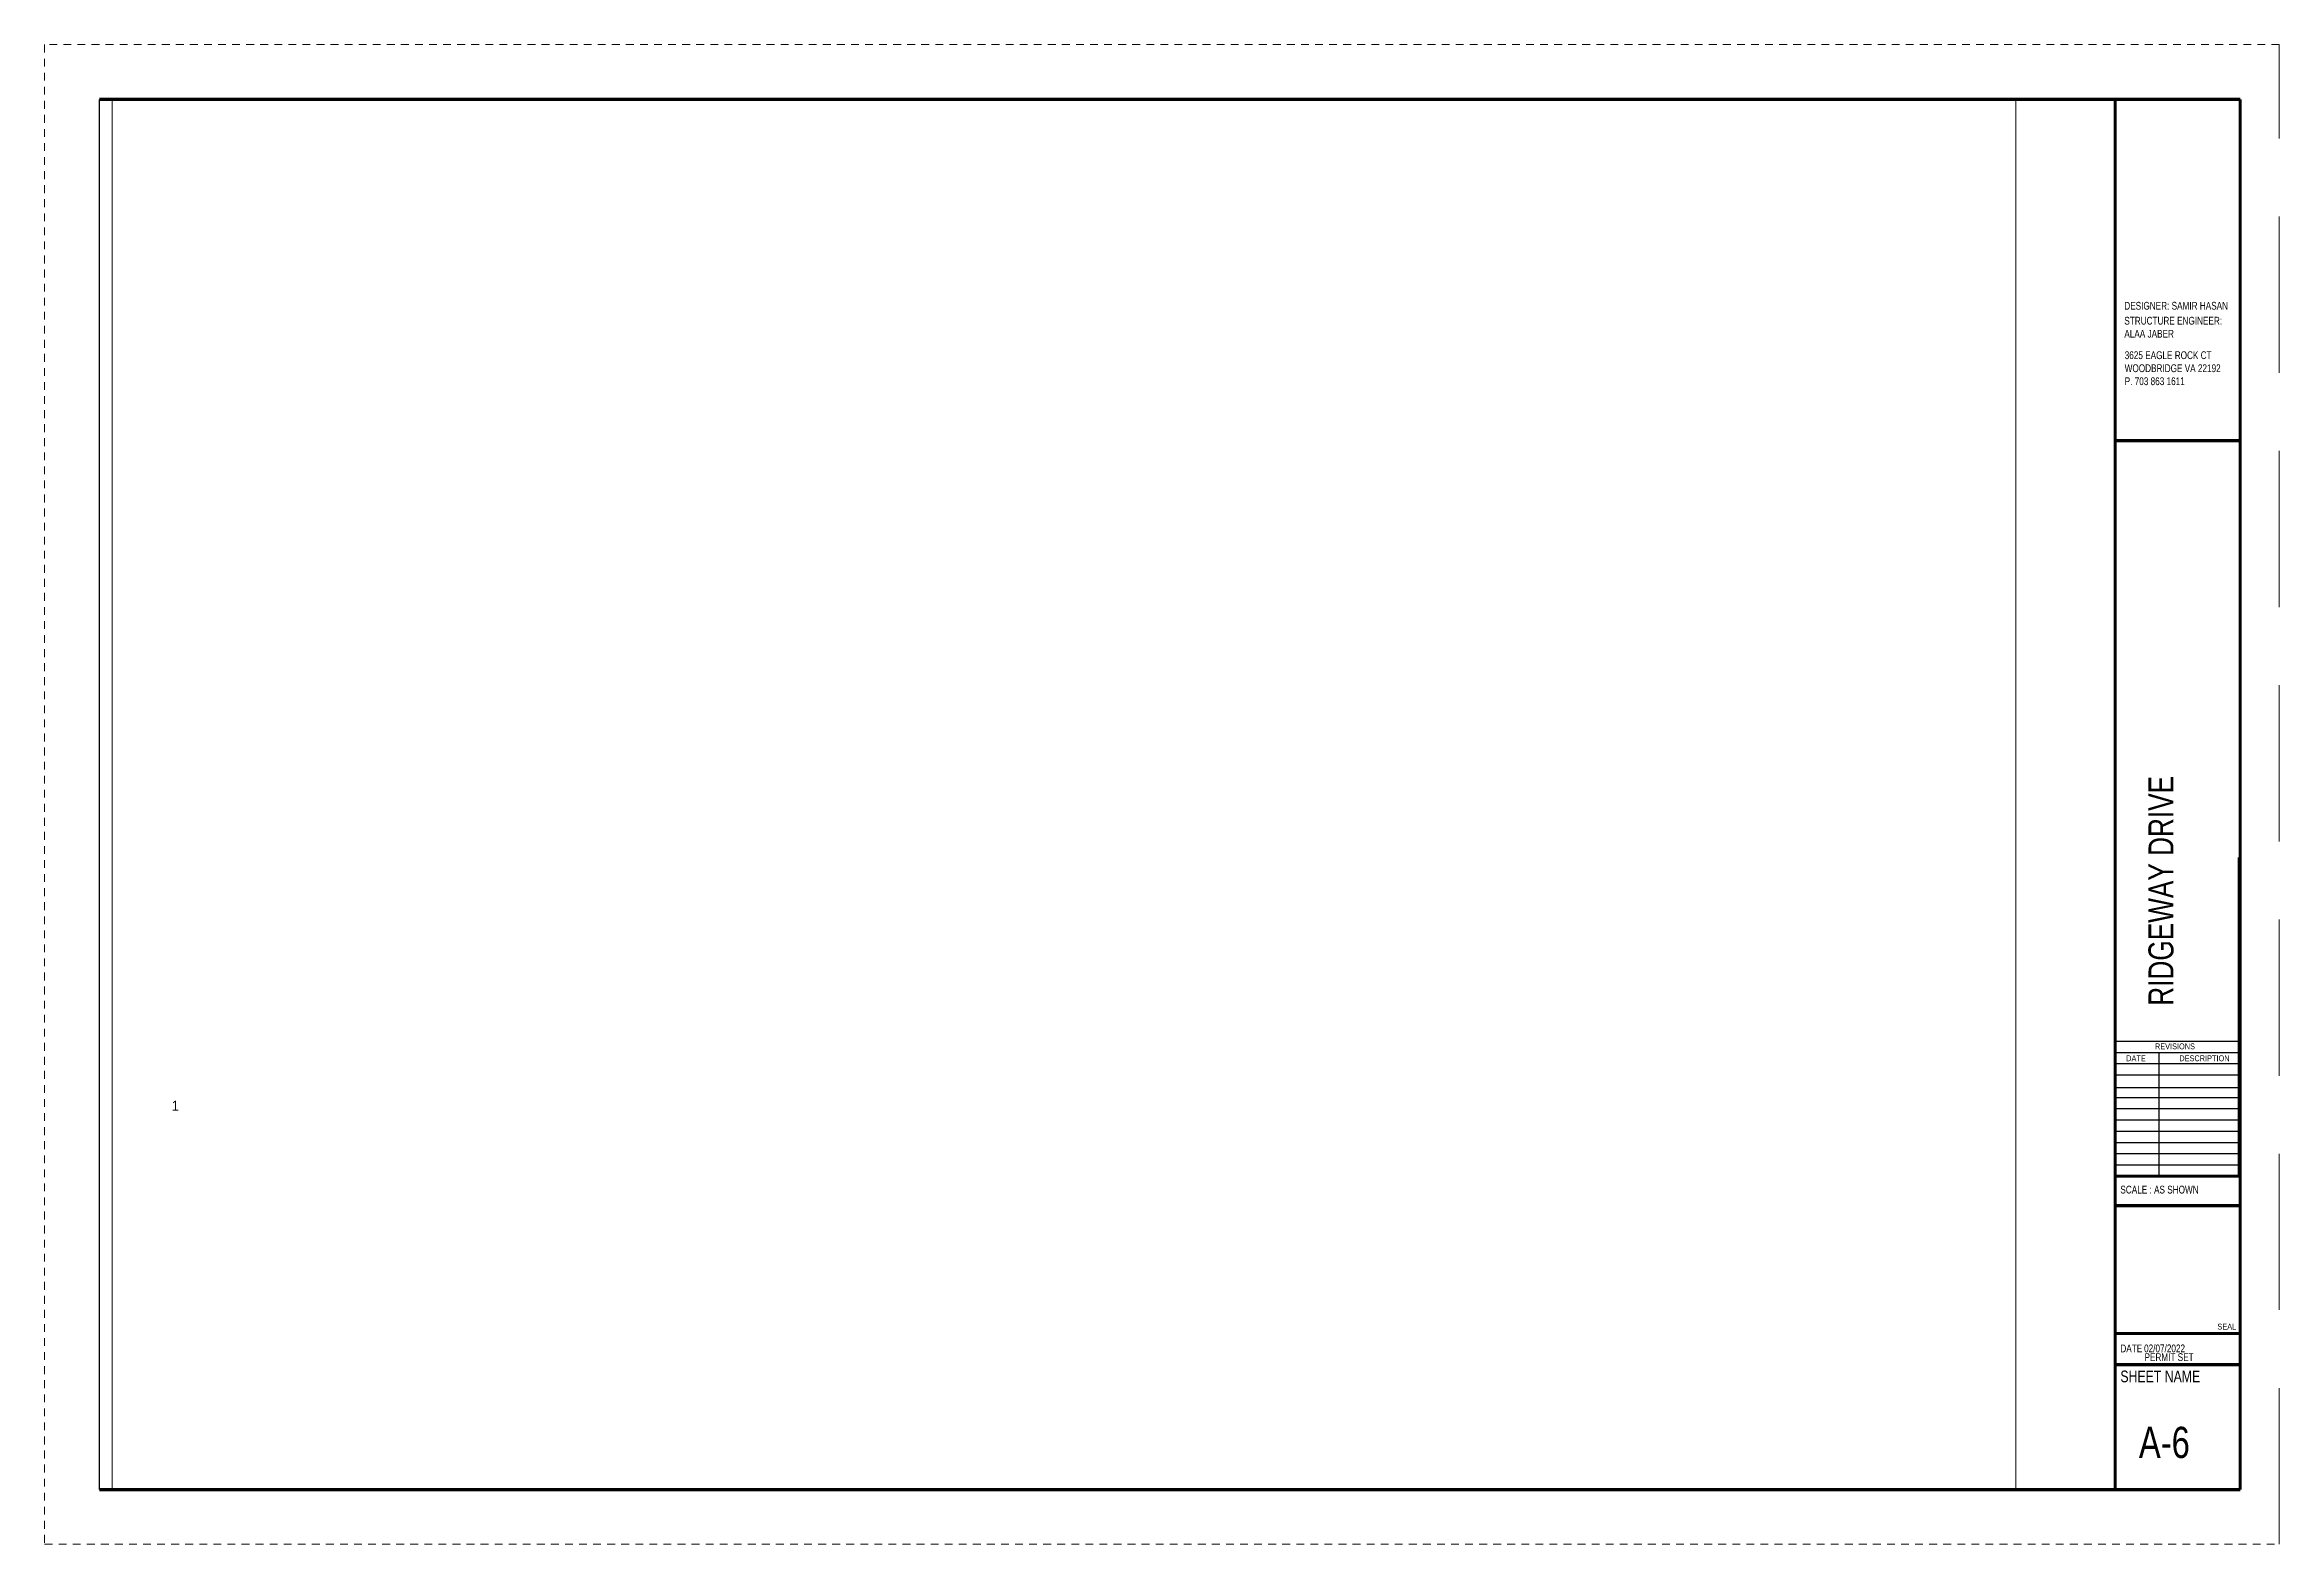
# Paper-space layout 'A6' of a CAD drawing. Extents: x 38.4 to 74.2, y 15.7 to 39.7.
import ezdxf

# ---------------------------------------------------------------- set-up
doc = ezdxf.new("R2010")
doc.units = 0
doc.header["$LTSCALE"] = 20
doc.header["$MEASUREMENT"] = 0
doc.linetypes.add('HIDDEN2', pattern=[0.1875, 0.125, -0.0625])
doc.layers.get('0').update_dxf_attribs({"lineweight": 9})
doc.layers.add('Border', color=53, linetype='Continuous')
doc.layers.add('DIM', color=8, linetype='Continuous', lineweight=5)
doc.layers.add('No Plot', color=33, linetype='HIDDEN2', lineweight=18, plot=False)
doc.styles.get("Standard").update_dxf_attribs({"font": 'stylu.ttf'})
doc.styles.add('Text - MM', font='arial.ttf', dxfattribs={"width": 0.75, "height": 0.09375})

psp = doc.layouts.new('A6')

# ---------------------------------------------------------------- linework, layer by layer
at = {"linetype": 'HIDDEN2', "ltscale": 0.05}
for p, q in [((74.164, 39.701), (38.414, 39.701)), ((38.414, 39.701), (38.414, 15.701)), ((38.414, 15.701), (74.164, 15.701))]:
    psp.add_line(p, q, dxfattribs=at)
at = {"layer": 'Border'}
for p, q in [((39.289, 38.826), (73.539, 38.826)), ((73.539, 38.826), (39.289, 38.826)), ((39.289, 16.576), (39.289, 38.826)), ((71.539, 38.826), (71.539, 16.576)), ((73.539, 38.826), (73.539, 16.576)), ((71.539, 33.363), (73.539, 33.363)), ((73.539, 32.576), (73.539, 24.701)), ((73.513, 21.594), (73.513, 26.695)), ((71.539, 23.754), (73.539, 23.754)), ((71.539, 23.574), (73.539, 23.574)), ((71.539, 23.394), (73.539, 23.394)), ((72.236, 23.574), (72.236, 21.594)), ((71.539, 23.214), (73.539, 23.214)), ((71.539, 23.013), (73.539, 23.013)), ((71.539, 22.854), (73.539, 22.854)), ((71.539, 22.674), (73.539, 22.674)), ((71.539, 22.494), (73.539, 22.494)), ((71.539, 22.314), (73.539, 22.314)), ((71.539, 22.134), (73.539, 22.134)), ((71.539, 21.954), (73.539, 21.954)), ((71.539, 21.774), (73.539, 21.774)), ((71.539, 21.594), (73.539, 21.594)), ((73.539, 19.076), (71.539, 19.076)), ((73.539, 18.576), (71.539, 18.576)), ((73.539, 16.576), (39.289, 16.576))]:
    psp.add_line(p, q, dxfattribs=at)
at = {"layer": 'Border', "const_width": 0.05}
for points in [[(39.289, 38.826), (73.539, 38.826)], [(71.539, 38.826), (71.539, 16.576)], [(73.539, 38.826), (73.539, 16.576)], [(71.539, 33.363), (73.539, 33.363)], [(71.539, 33.363), (73.539, 33.363)], [(71.539, 21.594), (73.539, 21.594)], [(71.539, 21.12), (73.539, 21.12)], [(71.539, 19.076), (73.539, 19.076)], [(71.539, 18.576), (73.539, 18.576)], [(73.539, 16.576), (39.289, 16.576)]]:
    psp.add_lwpolyline(points, dxfattribs=at)
at = {"layer": 'No Plot'}
psp.add_line((74.164, 15.701), (74.164, 39.701), dxfattribs=at)

# ---------------------------------------------------------------- texts
at = {"layer": 'Border', "style": 'Text - MM'}
for s, insert, char_height, width, attachment_point in [('DESIGNER: SAMIR HASAN', (71.685, 35.585), 0.125, 2.86487, 1), ('\\PSTRUCTURE ENGINEER:\\PALAA JABER', (71.685, 35.554), 0.125, 2.86487, 1), ('3625 EAGLE ROCK CT\\PWOODBRIDGE VA 22192\\PP. 703 863 1611', (71.691, 34.794), 0.125, 2.86487, 1), ('REVISIONS', (72.495, 23.717), 0.0938, 1.1254, 2), ('DATE', (71.715, 23.526), 0.0938, 1.1254, 1), ('DESCRIPTION', (72.565, 23.526), 0.09375, 1.1254, 1), ('SCALE : AS SHOWN', (71.622, 21.44), 0.125, 1.76597, 1), ('SEAL', (73.475, 19.232), 0.0938, 0.44116, 3), ('DATE', (71.622, 18.898), 0.125, 1.76597, 1), ('02/07/2022', (72.001, 18.899), 0.125, 1.1254, 1), ('PERMIT SET', (72.008, 18.759), 0.125, 1.1254, 1), ('SHEET NAME', (71.622, 18.482), 0.1875, 1.76597, 1), ('A-6', (72.733, 17.075), 0.5, 1.75547, 9)]:
    psp.add_mtext(s, dxfattribs=dict(at, insert=insert, char_height=char_height, width=width, attachment_point=attachment_point))
at = {"layer": 'Border', "insert": (72.071, 24.32), "char_height": 0.4, "width": 8.94873, "attachment_point": 1, "rotation": 90, "style": 'Text - MM'}
psp.add_mtext('RIDGEWAY DRIVE', dxfattribs=at)
at = {"layer": 'DIM'}
psp.add_text('1', height=0.16, dxfattribs=at).set_placement((40.444, 22.64))

# ---------------------------------------------------------------- viewports
at = {"layer": 'No Plot'}
psp.add_viewport(center=(54.722, 27.701), size=(30.451, 22.25), view_center_point=(15304.95559, 4021.39858), view_height=1068.000044, dxfattribs=at)

doc.saveas('drawing.dxf')
